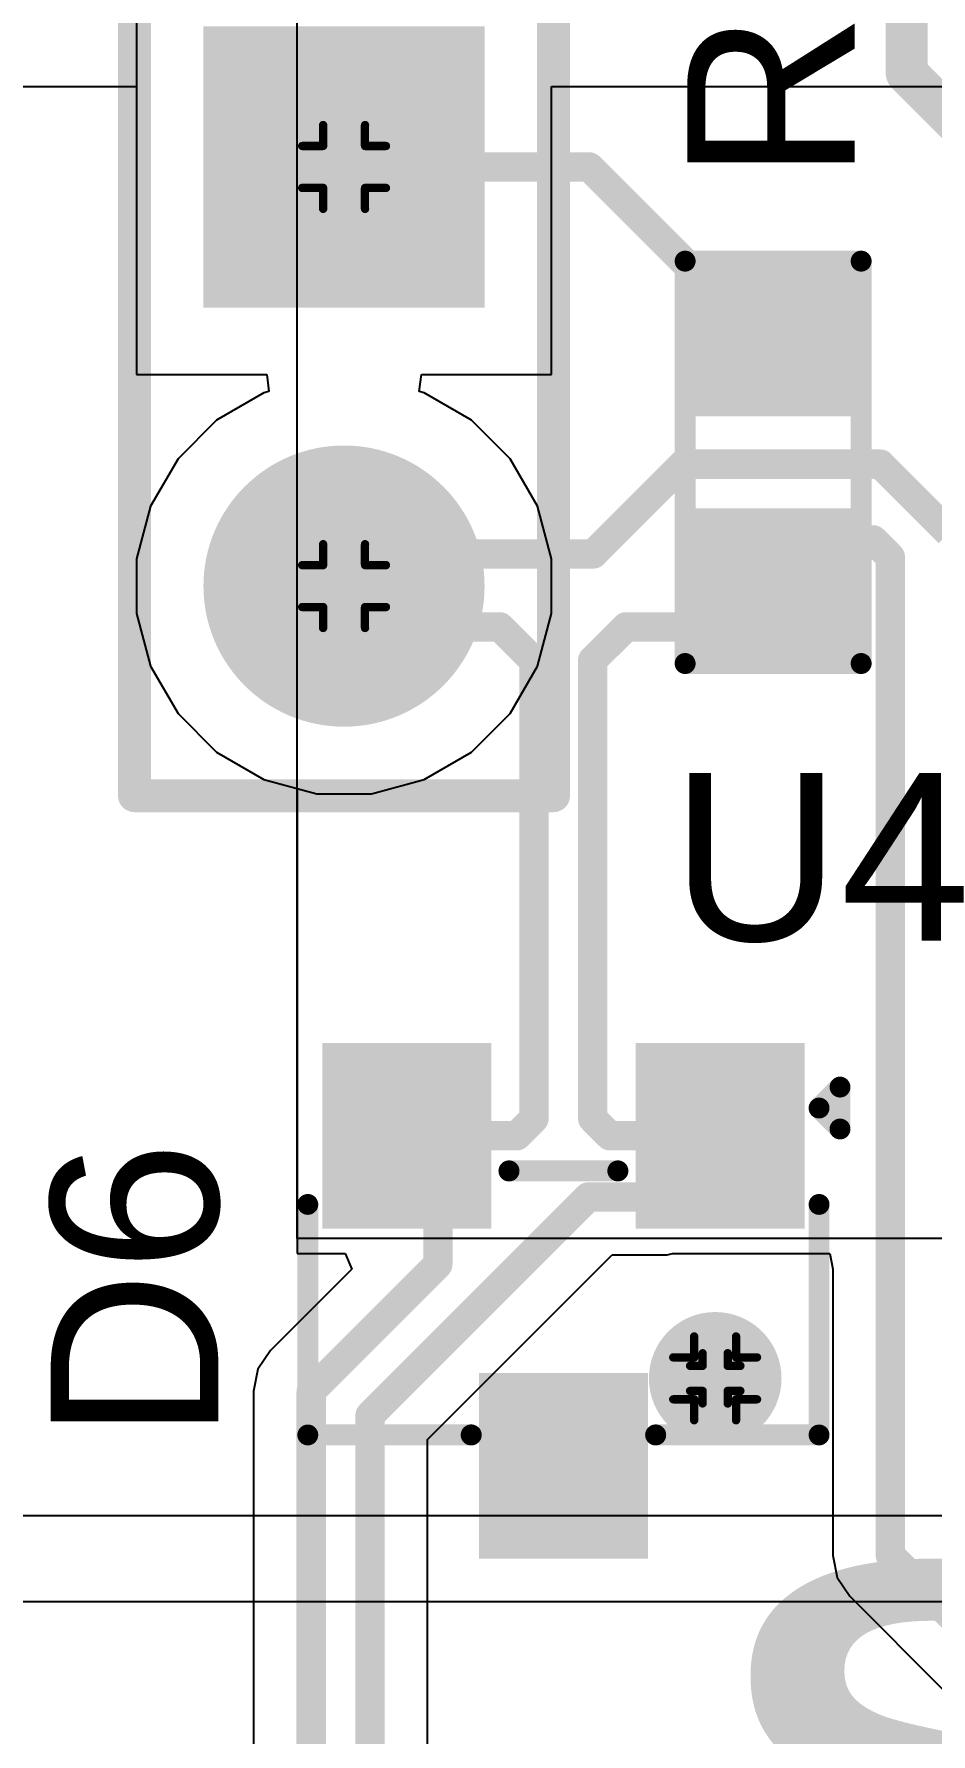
# Model space of a CAD drawing. Header units: inches. Extents: x -5 to 5258, y -4 to 5281.
# Drawn here: x 43.05 to 48.49, y 15.96 to 26.26 of the extents above; entities that cross this region are included whole.
import ezdxf

# ---------------------------------------------------------------- set-up
doc = ezdxf.new("R2010")
doc.units = ezdxf.units.IN
for name, color, linetype in [('Bottom Layer', 5, 'Continuous'), ('Bottom Solder', 6, 'Continuous'), ('Drill Drawing', 1, 'Continuous'), ('Multi-Layer', 9, 'Continuous'), ('Pad Holes', 156, 'Continuous'), ('Top Layer', 1, 'Continuous'), ('Top Overlay', 2, 'Continuous'), ('Top Paste', 8, 'Continuous'), ('Top Solder', 216, 'Continuous'), ('Via Holes', 16, 'Continuous')]:
    doc.layers.add(name, color=color, linetype=linetype)
doc.styles.add('Arial', font='', dxfattribs={"height": 0.2})
doc.styles.add('Arial Black_Bold', font='', dxfattribs={"height": 0.2})
doc.styles.get('Arial').set_extended_font_data('Arial')
doc.styles.get('Arial Black_Bold').set_extended_font_data('Arial Black', bold=True)

# ---------------------------------------------------------------- blocks, each defined once
blk = doc.blocks.new('R___0603_74')
at = {"layer": 'Top Layer'}
for points in [[(-0.381, 0.4445), (-0.381, -0.4445), (-1.143, -0.4445), (-1.143, 0.4445)], [(1.143, 0.4445), (1.143, -0.4445), (0.381, -0.4445), (0.381, 0.4445)]]:
    blk.add_hatch(color=1, dxfattribs=at).paths.add_polyline_path(points)
at = {"layer": 'Top Paste'}
for points in [[(-0.381, 0.4445), (-0.381, -0.4445), (-1.143, -0.4445), (-1.143, 0.4445)], [(1.143, 0.4445), (1.143, -0.4445), (0.381, -0.4445), (0.381, 0.4445)]]:
    blk.add_hatch(color=8, dxfattribs=at).paths.add_polyline_path(points)
at = {"layer": 'Top Solder'}
for points in [[(-0.2794, 0.5461), (-0.2794, -0.5461), (-1.2446, -0.5461), (-1.2446, 0.5461)], [(1.2446, 0.5461), (1.2446, -0.5461), (0.2794, -0.5461), (0.2794, 0.5461)]]:
    blk.add_hatch(color=216, dxfattribs=at).paths.add_polyline_path(points)
at = {"layer": 'Top Overlay'}
for points in [[(-1.2192, -0.5334, 0.127, 0.127, 0), (-1.2192, 0.5334, 0.127, 0.127, 0)], [(1.2192, 0.5334, 0.127, 0.127, 0), (-1.2192, 0.5334, 0.127, 0.127, 0)], [(1.2192, -0.5334, 0.127, 0.127, 0), (1.2192, 0.5334, 0.127, 0.127, 0)], [(1.2192, -0.5334, 0.127, 0.127, 0), (-1.2192, -0.5334, 0.127, 0.127, 0)]]:
    blk.add_lwpolyline(points, format="xyseb", dxfattribs=at)
for points in [[(-1.25095, 0.5334, 0.0635, 0.0635, 1), (-1.18745, 0.5334, 0.0635, 0.0635, 1)], [(-1.25095, 0.5334, 0.0635, 0.0635, 1), (-1.18745, 0.5334, 0.0635, 0.0635, 1)], [(1.18745, 0.5334, 0.0635, 0.0635, 1), (1.25095, 0.5334, 0.0635, 0.0635, 1)], [(1.18745, 0.5334, 0.0635, 0.0635, 1), (1.25095, 0.5334, 0.0635, 0.0635, 1)], [(-1.25095, -0.5334, 0.0635, 0.0635, 1), (-1.18745, -0.5334, 0.0635, 0.0635, 1)], [(-1.25095, -0.5334, 0.0635, 0.0635, 1), (-1.18745, -0.5334, 0.0635, 0.0635, 1)], [(1.18745, -0.5334, 0.0635, 0.0635, 1), (1.25095, -0.5334, 0.0635, 0.0635, 1)], [(1.18745, -0.5334, 0.0635, 0.0635, 1), (1.25095, -0.5334, 0.0635, 0.0635, 1)]]:
    blk.add_lwpolyline(points, format="xyseb", close=True, dxfattribs=at)
blk = doc.blocks.new('HDR1X2__113')
at = {"layer": 'Bottom Layer'}
blk.add_hatch(color=5, dxfattribs=at).paths.add_polyline_path([(-0.75, 0.75), (0.75, 0.75), (0.75, -0.75), (-0.75, -0.75)])
h = blk.add_hatch(color=5, dxfattribs=at)
edge = h.paths.add_edge_path()
edge.add_arc((2.54, 0), 0.75, 0, 360)
at = {"layer": 'Bottom Solder'}
blk.add_hatch(color=6, dxfattribs=at).paths.add_polyline_path([(-0.852, 0.852), (0.852, 0.852), (0.852, -0.852), (-0.852, -0.852)])
h = blk.add_hatch(color=6, dxfattribs=at)
edge = h.paths.add_edge_path()
edge.add_arc((2.54, 0), 0.852, 0, 360)
at = {"layer": 'Multi-Layer'}
blk.add_hatch(color=9, dxfattribs=at).paths.add_polyline_path([(-0.75, 0.75), (0.75, 0.75), (0.75, -0.75), (-0.75, -0.75)])
h = blk.add_hatch(color=9, dxfattribs=at)
edge = h.paths.add_edge_path()
edge.add_arc((2.54, 0), 0.75, 0, 360)
at = {"layer": 'Pad Holes'}
h = blk.add_hatch(color=7, dxfattribs=at)
edge = h.paths.add_edge_path()
edge.add_arc((0, 0), 0.45, 0, 360)
h = blk.add_hatch(color=7, dxfattribs=at)
edge = h.paths.add_edge_path()
edge.add_arc((2.54, 0), 0.45, 0, 360)
at = {"layer": 'Top Layer'}
blk.add_hatch(color=1, dxfattribs=at).paths.add_polyline_path([(-0.75, 0.75), (0.75, 0.75), (0.75, -0.75), (-0.75, -0.75)])
h = blk.add_hatch(color=1, dxfattribs=at)
edge = h.paths.add_edge_path()
edge.add_arc((2.54, 0), 0.75, 0, 360)
at = {"layer": 'Top Solder'}
blk.add_hatch(color=216, dxfattribs=at).paths.add_polyline_path([(-0.852, 0.852), (0.852, 0.852), (0.852, -0.852), (-0.852, -0.852)])
h = blk.add_hatch(color=216, dxfattribs=at)
edge = h.paths.add_edge_path()
edge.add_arc((2.54, 0), 0.852, 0, 360)
at = {"layer": 'Top Overlay'}
for points in [[(3.81, 1.27, 0.2, 0.2, 0), (-1.27, 1.27, 0.2, 0.2, 0)], [(-1.27, -1.27, 0.2, 0.2, 0), (-1.27, 1.27, 0.2, 0.2, 0)], [(3.81, -1.27, 0.2, 0.2, 0), (3.81, 1.27, 0.2, 0.2, 0)], [(3.81, -1.27, 0.2, 0.2, 0), (-1.27, -1.27, 0.2, 0.2, 0)]]:
    blk.add_lwpolyline(points, format="xyseb", dxfattribs=at)
for points in [[(-1.32, 1.27, 0.1, 0.1, 1), (-1.22, 1.27, 0.1, 0.1, 1)], [(-1.32, 1.27, 0.1, 0.1, 1), (-1.22, 1.27, 0.1, 0.1, 1)], [(3.76, 1.27, 0.1, 0.1, 1), (3.86, 1.27, 0.1, 0.1, 1)], [(3.76, 1.27, 0.1, 0.1, 1), (3.86, 1.27, 0.1, 0.1, 1)], [(-1.32, -1.27, 0.1, 0.1, 1), (-1.22, -1.27, 0.1, 0.1, 1)], [(-1.32, -1.27, 0.1, 0.1, 1), (-1.22, -1.27, 0.1, 0.1, 1)], [(3.76, -1.27, 0.1, 0.1, 1), (3.86, -1.27, 0.1, 0.1, 1)], [(3.76, -1.27, 0.1, 0.1, 1), (3.86, -1.27, 0.1, 0.1, 1)]]:
    blk.add_lwpolyline(points, format="xyseb", close=True, dxfattribs=at)
blk = doc.blocks.new('SOT_23_125')
at = {"layer": 'Top Layer'}
for points in [[(-0.41, 1.46), (0.41, 1.46), (0.41, 0.54), (-0.41, 0.54)], [(-1.36, -0.54), (-0.54, -0.54), (-0.54, -1.46), (-1.36, -1.46)], [(0.54, -0.54), (1.36, -0.54), (1.36, -1.46), (0.54, -1.46)]]:
    blk.add_hatch(color=1, dxfattribs=at).paths.add_polyline_path(points)
at = {"layer": 'Top Paste'}
for points in [[(-0.41, 1.46), (0.41, 1.46), (0.41, 0.54), (-0.41, 0.54)], [(-1.36, -0.54), (-0.54, -0.54), (-0.54, -1.46), (-1.36, -1.46)], [(0.54, -0.54), (1.36, -0.54), (1.36, -1.46), (0.54, -1.46)]]:
    blk.add_hatch(color=8, dxfattribs=at).paths.add_polyline_path(points)
at = {"layer": 'Top Solder'}
for points in [[(-0.512, 1.562), (0.512, 1.562), (0.512, 0.438), (-0.512, 0.438)], [(-1.462, -0.438), (-0.438, -0.438), (-0.438, -1.562), (-1.462, -1.562)], [(0.438, -0.438), (1.462, -0.438), (1.462, -1.562), (0.438, -1.562)]]:
    blk.add_hatch(color=216, dxfattribs=at).paths.add_polyline_path(points)
at = {"layer": 'Top Overlay'}
for points in [[(-1.549, 0.813, 0.127, 0.127, 0), (-1.549, -0.584, 0.127, 0.127, 0)], [(-0.559, 0.813, 0.127, 0.127, 0), (-1.549, 0.813, 0.127, 0.127, 0)], [(1.549, 0.813, 0.127, 0.127, 0), (0.559, 0.813, 0.127, 0.127, 0)], [(1.549, -0.584, 0.127, 0.127, 0), (1.549, 0.813, 0.127, 0.127, 0)], [(0.33, -0.787, 0.127, 0.127, 0), (-0.33, -0.787, 0.127, 0.127, 0)], [(-1.549, -1.168, 0.127, 0.127, 0), (-1.676, -1.041, 0.127, 0.127, 0)], [(-1.676, -1.041, 0.127, 0.127, 0), (-1.676, -1.295, 0.127, 0.127, 0)], [(-1.549, -1.168, 0.127, 0.127, 0), (-1.676, -1.295, 0.127, 0.127, 0)]]:
    blk.add_lwpolyline(points, format="xyseb", dxfattribs=at)
for points in [[(-1.581, 0.813, 0.0635, 0.0635, 1), (-1.518, 0.813, 0.0635, 0.0635, 1)], [(-1.581, 0.813, 0.0635, 0.0635, 1), (-1.518, 0.813, 0.0635, 0.0635, 1)], [(-0.591, 0.813, 0.0635, 0.0635, 1), (-0.527, 0.813, 0.0635, 0.0635, 1)], [(0.527, 0.813, 0.0635, 0.0635, 1), (0.591, 0.813, 0.0635, 0.0635, 1)], [(1.518, 0.813, 0.0635, 0.0635, 1), (1.581, 0.813, 0.0635, 0.0635, 1)], [(1.518, 0.813, 0.0635, 0.0635, 1), (1.581, 0.813, 0.0635, 0.0635, 1)], [(-1.581, -0.584, 0.0635, 0.0635, 1), (-1.518, -0.584, 0.0635, 0.0635, 1)], [(1.518, -0.584, 0.0635, 0.0635, 1), (1.581, -0.584, 0.0635, 0.0635, 1)], [(-0.362, -0.787, 0.0635, 0.0635, 1), (-0.298, -0.787, 0.0635, 0.0635, 1)], [(0.298, -0.787, 0.0635, 0.0635, 1), (0.362, -0.787, 0.0635, 0.0635, 1)], [(-1.708, -1.041, 0.0635, 0.0635, 1), (-1.645, -1.041, 0.0635, 0.0635, 1)], [(-1.708, -1.041, 0.0635, 0.0635, 1), (-1.645, -1.041, 0.0635, 0.0635, 1)], [(-1.581, -1.168, 0.0635, 0.0635, 1), (-1.518, -1.168, 0.0635, 0.0635, 1)], [(-1.581, -1.168, 0.0635, 0.0635, 1), (-1.518, -1.168, 0.0635, 0.0635, 1)], [(-1.708, -1.295, 0.0635, 0.0635, 1), (-1.645, -1.295, 0.0635, 0.0635, 1)], [(-1.708, -1.295, 0.0635, 0.0635, 1), (-1.645, -1.295, 0.0635, 0.0635, 1)]]:
    blk.add_lwpolyline(points, format="xyseb", close=True, dxfattribs=at)

msp = doc.modelspace()

# ---------------------------------------------------------------- hatches: boundary and pattern name
at = {"layer": 'Bottom Layer'}
h = msp.add_hatch(color=5, dxfattribs=at)
edge = h.paths.add_edge_path()
edge.add_arc((47.178, 18.116), 0.3, 0, 360)
at = {"layer": 'Bottom Solder'}
h = msp.add_hatch(color=6, dxfattribs=at)
edge = h.paths.add_edge_path()
edge.add_arc((47.178, 18.116), 0.402, 0, 360)
at = {"layer": 'Top Layer'}
h = msp.add_hatch(color=1, dxfattribs=at)
edge = h.paths.add_edge_path()
edge.add_arc((47.178, 18.116), 0.3, 0, 360)
at = {"layer": 'Top Solder'}
h = msp.add_hatch(color=216, dxfattribs=at)
edge = h.paths.add_edge_path()
edge.add_arc((47.178, 18.116), 0.402, 0, 360)
at = {"layer": 'Via Holes'}
h = msp.add_hatch(color=7, dxfattribs=at)
edge = h.paths.add_edge_path()
edge.add_arc((47.178, 18.116), 0.15, 0, 360)

# ---------------------------------------------------------------- linework, layer by layer
at = {"layer": 'Bottom Layer'}
for p, q in [((9.703, 25.945), (43.67, 25.945)), ((43.67, 25.945), (43.67, 24.199)), ((46.186, 24.199), (46.186, 25.945)), ((46.186, 25.945), (51.503, 25.945)), ((43.67, 24.199), (44.46, 24.199)), ((44.46, 24.199), (44.473, 24.097)), ((45.383, 24.097), (45.397, 24.199)), ((45.397, 24.199), (46.186, 24.199)), ((44.443, 24.089), (44.156, 23.923)), ((44.473, 24.097), (44.443, 24.089)), ((45.414, 24.089), (45.383, 24.097)), ((45.701, 23.923), (45.414, 24.089)), ((44.156, 23.923), (43.922, 23.689)), ((45.935, 23.689), (45.701, 23.923)), ((43.922, 23.689), (43.756, 23.402)), ((46.101, 23.402), (45.935, 23.689)), ((43.756, 23.402), (43.67, 23.082)), ((46.186, 23.082), (46.101, 23.402)), ((43.67, 23.082), (43.67, 22.751)), ((46.186, 22.751), (46.186, 23.082)), ((43.67, 22.751), (43.756, 22.431)), ((46.101, 22.431), (46.186, 22.751)), ((43.756, 22.431), (43.922, 22.144)), ((45.935, 22.144), (46.101, 22.431)), ((43.922, 22.144), (44.156, 21.91)), ((45.701, 21.91), (45.935, 22.144)), ((44.156, 21.91), (44.443, 21.745)), ((45.414, 21.745), (45.701, 21.91)), ((44.443, 21.745), (44.763, 21.659)), ((45.094, 21.659), (45.414, 21.745)), ((44.763, 21.659), (45.094, 21.659)), ((51.47, 17.282), (12.167, 17.282)), ((12.167, 16.764), (63.373, 16.764))]:
    msp.add_line(p, q, dxfattribs=at)
at = {"layer": 'Drill Drawing'}
for points in [[(44.801, 25.584, 0.0508, 0.0508, 0), (44.801, 25.711, 0.0508, 0.0508, 0)], [(44.801, 25.711, 0.0508, 0.0508, 0), (45.055, 25.711, 0.0508, 0.0508, 0)], [(45.055, 25.584, 0.0508, 0.0508, 0), (45.055, 25.711, 0.0508, 0.0508, 0)], [(44.674, 25.33, 0.0508, 0.0508, 0), (44.674, 25.584, 0.0508, 0.0508, 0)], [(44.674, 25.584, 0.0508, 0.0508, 0), (44.801, 25.584, 0.0508, 0.0508, 0)], [(45.055, 25.584, 0.0508, 0.0508, 0), (45.182, 25.584, 0.0508, 0.0508, 0)], [(45.182, 25.33, 0.0508, 0.0508, 0), (45.182, 25.584, 0.0508, 0.0508, 0)], [(44.674, 25.33, 0.0508, 0.0508, 0), (44.801, 25.33, 0.0508, 0.0508, 0)], [(44.801, 25.203, 0.0508, 0.0508, 0), (44.801, 25.33, 0.0508, 0.0508, 0)], [(45.055, 25.33, 0.0508, 0.0508, 0), (45.182, 25.33, 0.0508, 0.0508, 0)], [(45.055, 25.203, 0.0508, 0.0508, 0), (45.055, 25.33, 0.0508, 0.0508, 0)], [(44.801, 25.203, 0.0508, 0.0508, 0), (45.055, 25.203, 0.0508, 0.0508, 0)], [(44.801, 23.044, 0.0508, 0.0508, 0), (44.801, 23.171, 0.0508, 0.0508, 0)], [(44.801, 23.171, 0.0508, 0.0508, 0), (45.055, 23.171, 0.0508, 0.0508, 0)], [(45.055, 23.044, 0.0508, 0.0508, 0), (45.055, 23.171, 0.0508, 0.0508, 0)], [(44.674, 22.79, 0.0508, 0.0508, 0), (44.674, 23.044, 0.0508, 0.0508, 0)], [(44.674, 23.044, 0.0508, 0.0508, 0), (44.801, 23.044, 0.0508, 0.0508, 0)], [(45.055, 23.044, 0.0508, 0.0508, 0), (45.182, 23.044, 0.0508, 0.0508, 0)], [(45.182, 22.79, 0.0508, 0.0508, 0), (45.182, 23.044, 0.0508, 0.0508, 0)], [(44.674, 22.79, 0.0508, 0.0508, 0), (44.801, 22.79, 0.0508, 0.0508, 0)], [(44.801, 22.663, 0.0508, 0.0508, 0), (44.801, 22.79, 0.0508, 0.0508, 0)], [(45.055, 22.79, 0.0508, 0.0508, 0), (45.182, 22.79, 0.0508, 0.0508, 0)], [(45.055, 22.663, 0.0508, 0.0508, 0), (45.055, 22.79, 0.0508, 0.0508, 0)], [(44.801, 22.663, 0.0508, 0.0508, 0), (45.055, 22.663, 0.0508, 0.0508, 0)], [(47.051, 18.243, 0.0508, 0.0508, 0), (47.051, 18.37, 0.0508, 0.0508, 0)], [(47.051, 18.37, 0.0508, 0.0508, 0), (47.305, 18.37, 0.0508, 0.0508, 0)], [(47.305, 18.243, 0.0508, 0.0508, 0), (47.305, 18.37, 0.0508, 0.0508, 0)], [(46.924, 17.989, 0.0508, 0.0508, 0), (46.924, 18.243, 0.0508, 0.0508, 0)], [(46.924, 18.243, 0.0508, 0.0508, 0), (47.051, 18.243, 0.0508, 0.0508, 0)], [(47.101, 18.192, 0.0508, 0.0508, 0), (47.101, 18.268, 0.0508, 0.0508, 0)], [(47.101, 18.268, 0.0508, 0.0508, 0), (47.254, 18.268, 0.0508, 0.0508, 0)], [(47.254, 18.192, 0.0508, 0.0508, 0), (47.254, 18.268, 0.0508, 0.0508, 0)], [(47.305, 18.243, 0.0508, 0.0508, 0), (47.432, 18.243, 0.0508, 0.0508, 0)], [(47.432, 17.989, 0.0508, 0.0508, 0), (47.432, 18.243, 0.0508, 0.0508, 0)], [(47.025, 18.04, 0.0508, 0.0508, 0), (47.025, 18.192, 0.0508, 0.0508, 0)], [(47.025, 18.192, 0.0508, 0.0508, 0), (47.101, 18.192, 0.0508, 0.0508, 0)], [(47.254, 18.192, 0.0508, 0.0508, 0), (47.33, 18.192, 0.0508, 0.0508, 0)], [(47.33, 18.04, 0.0508, 0.0508, 0), (47.33, 18.192, 0.0508, 0.0508, 0)], [(47.025, 18.04, 0.0508, 0.0508, 0), (47.101, 18.04, 0.0508, 0.0508, 0)], [(47.101, 17.964, 0.0508, 0.0508, 0), (47.101, 18.04, 0.0508, 0.0508, 0)], [(47.254, 18.04, 0.0508, 0.0508, 0), (47.33, 18.04, 0.0508, 0.0508, 0)], [(47.254, 17.964, 0.0508, 0.0508, 0), (47.254, 18.04, 0.0508, 0.0508, 0)], [(46.924, 17.989, 0.0508, 0.0508, 0), (47.051, 17.989, 0.0508, 0.0508, 0)], [(47.051, 17.862, 0.0508, 0.0508, 0), (47.051, 17.989, 0.0508, 0.0508, 0)], [(47.101, 17.964, 0.0508, 0.0508, 0), (47.254, 17.964, 0.0508, 0.0508, 0)], [(47.305, 17.989, 0.0508, 0.0508, 0), (47.432, 17.989, 0.0508, 0.0508, 0)], [(47.305, 17.862, 0.0508, 0.0508, 0), (47.305, 17.989, 0.0508, 0.0508, 0)], [(47.051, 17.862, 0.0508, 0.0508, 0), (47.305, 17.862, 0.0508, 0.0508, 0)]]:
    msp.add_lwpolyline(points, format="xyseb", dxfattribs=at)
for points in [[(44.789, 25.711, 0.0254, 0.0254, 1), (44.814, 25.711, 0.0254, 0.0254, 1)], [(44.789, 25.711, 0.0254, 0.0254, 1), (44.814, 25.711, 0.0254, 0.0254, 1)], [(45.043, 25.711, 0.0254, 0.0254, 1), (45.068, 25.711, 0.0254, 0.0254, 1)], [(45.043, 25.711, 0.0254, 0.0254, 1), (45.068, 25.711, 0.0254, 0.0254, 1)], [(44.662, 25.584, 0.0254, 0.0254, 1), (44.687, 25.584, 0.0254, 0.0254, 1)], [(44.662, 25.584, 0.0254, 0.0254, 1), (44.687, 25.584, 0.0254, 0.0254, 1)], [(44.789, 25.584, 0.0254, 0.0254, 1), (44.814, 25.584, 0.0254, 0.0254, 1)], [(44.789, 25.584, 0.0254, 0.0254, 1), (44.814, 25.584, 0.0254, 0.0254, 1)], [(45.043, 25.584, 0.0254, 0.0254, 1), (45.068, 25.584, 0.0254, 0.0254, 1)], [(45.043, 25.584, 0.0254, 0.0254, 1), (45.068, 25.584, 0.0254, 0.0254, 1)], [(45.17, 25.584, 0.0254, 0.0254, 1), (45.195, 25.584, 0.0254, 0.0254, 1)], [(45.17, 25.584, 0.0254, 0.0254, 1), (45.195, 25.584, 0.0254, 0.0254, 1)], [(44.662, 25.33, 0.0254, 0.0254, 1), (44.687, 25.33, 0.0254, 0.0254, 1)], [(44.662, 25.33, 0.0254, 0.0254, 1), (44.687, 25.33, 0.0254, 0.0254, 1)], [(44.789, 25.33, 0.0254, 0.0254, 1), (44.814, 25.33, 0.0254, 0.0254, 1)], [(44.789, 25.33, 0.0254, 0.0254, 1), (44.814, 25.33, 0.0254, 0.0254, 1)], [(45.043, 25.33, 0.0254, 0.0254, 1), (45.068, 25.33, 0.0254, 0.0254, 1)], [(45.043, 25.33, 0.0254, 0.0254, 1), (45.068, 25.33, 0.0254, 0.0254, 1)], [(45.17, 25.33, 0.0254, 0.0254, 1), (45.195, 25.33, 0.0254, 0.0254, 1)], [(45.17, 25.33, 0.0254, 0.0254, 1), (45.195, 25.33, 0.0254, 0.0254, 1)], [(44.789, 25.203, 0.0254, 0.0254, 1), (44.814, 25.203, 0.0254, 0.0254, 1)], [(44.789, 25.203, 0.0254, 0.0254, 1), (44.814, 25.203, 0.0254, 0.0254, 1)], [(45.043, 25.203, 0.0254, 0.0254, 1), (45.068, 25.203, 0.0254, 0.0254, 1)], [(45.043, 25.203, 0.0254, 0.0254, 1), (45.068, 25.203, 0.0254, 0.0254, 1)], [(44.789, 23.171, 0.0254, 0.0254, 1), (44.814, 23.171, 0.0254, 0.0254, 1)], [(44.789, 23.171, 0.0254, 0.0254, 1), (44.814, 23.171, 0.0254, 0.0254, 1)], [(45.043, 23.171, 0.0254, 0.0254, 1), (45.068, 23.171, 0.0254, 0.0254, 1)], [(45.043, 23.171, 0.0254, 0.0254, 1), (45.068, 23.171, 0.0254, 0.0254, 1)], [(44.662, 23.044, 0.0254, 0.0254, 1), (44.687, 23.044, 0.0254, 0.0254, 1)], [(44.662, 23.044, 0.0254, 0.0254, 1), (44.687, 23.044, 0.0254, 0.0254, 1)], [(44.789, 23.044, 0.0254, 0.0254, 1), (44.814, 23.044, 0.0254, 0.0254, 1)], [(44.789, 23.044, 0.0254, 0.0254, 1), (44.814, 23.044, 0.0254, 0.0254, 1)], [(45.043, 23.044, 0.0254, 0.0254, 1), (45.068, 23.044, 0.0254, 0.0254, 1)], [(45.043, 23.044, 0.0254, 0.0254, 1), (45.068, 23.044, 0.0254, 0.0254, 1)], [(45.17, 23.044, 0.0254, 0.0254, 1), (45.195, 23.044, 0.0254, 0.0254, 1)], [(45.17, 23.044, 0.0254, 0.0254, 1), (45.195, 23.044, 0.0254, 0.0254, 1)], [(44.662, 22.79, 0.0254, 0.0254, 1), (44.687, 22.79, 0.0254, 0.0254, 1)], [(44.662, 22.79, 0.0254, 0.0254, 1), (44.687, 22.79, 0.0254, 0.0254, 1)], [(44.789, 22.79, 0.0254, 0.0254, 1), (44.814, 22.79, 0.0254, 0.0254, 1)], [(44.789, 22.79, 0.0254, 0.0254, 1), (44.814, 22.79, 0.0254, 0.0254, 1)], [(45.043, 22.79, 0.0254, 0.0254, 1), (45.068, 22.79, 0.0254, 0.0254, 1)], [(45.043, 22.79, 0.0254, 0.0254, 1), (45.068, 22.79, 0.0254, 0.0254, 1)], [(45.17, 22.79, 0.0254, 0.0254, 1), (45.195, 22.79, 0.0254, 0.0254, 1)], [(45.17, 22.79, 0.0254, 0.0254, 1), (45.195, 22.79, 0.0254, 0.0254, 1)], [(44.789, 22.663, 0.0254, 0.0254, 1), (44.814, 22.663, 0.0254, 0.0254, 1)], [(44.789, 22.663, 0.0254, 0.0254, 1), (44.814, 22.663, 0.0254, 0.0254, 1)], [(45.043, 22.663, 0.0254, 0.0254, 1), (45.068, 22.663, 0.0254, 0.0254, 1)], [(45.043, 22.663, 0.0254, 0.0254, 1), (45.068, 22.663, 0.0254, 0.0254, 1)], [(47.038, 18.37, 0.0254, 0.0254, 1), (47.063, 18.37, 0.0254, 0.0254, 1)], [(47.038, 18.37, 0.0254, 0.0254, 1), (47.063, 18.37, 0.0254, 0.0254, 1)], [(47.292, 18.37, 0.0254, 0.0254, 1), (47.317, 18.37, 0.0254, 0.0254, 1)], [(47.292, 18.37, 0.0254, 0.0254, 1), (47.317, 18.37, 0.0254, 0.0254, 1)], [(46.911, 18.243, 0.0254, 0.0254, 1), (46.936, 18.243, 0.0254, 0.0254, 1)], [(46.911, 18.243, 0.0254, 0.0254, 1), (46.936, 18.243, 0.0254, 0.0254, 1)], [(47.038, 18.243, 0.0254, 0.0254, 1), (47.063, 18.243, 0.0254, 0.0254, 1)], [(47.038, 18.243, 0.0254, 0.0254, 1), (47.063, 18.243, 0.0254, 0.0254, 1)], [(47.089, 18.268, 0.0254, 0.0254, 1), (47.114, 18.268, 0.0254, 0.0254, 1)], [(47.089, 18.268, 0.0254, 0.0254, 1), (47.114, 18.268, 0.0254, 0.0254, 1)], [(47.241, 18.268, 0.0254, 0.0254, 1), (47.267, 18.268, 0.0254, 0.0254, 1)], [(47.241, 18.268, 0.0254, 0.0254, 1), (47.267, 18.268, 0.0254, 0.0254, 1)], [(47.292, 18.243, 0.0254, 0.0254, 1), (47.317, 18.243, 0.0254, 0.0254, 1)], [(47.292, 18.243, 0.0254, 0.0254, 1), (47.317, 18.243, 0.0254, 0.0254, 1)], [(47.419, 18.243, 0.0254, 0.0254, 1), (47.444, 18.243, 0.0254, 0.0254, 1)], [(47.419, 18.243, 0.0254, 0.0254, 1), (47.444, 18.243, 0.0254, 0.0254, 1)], [(47.013, 18.192, 0.0254, 0.0254, 1), (47.038, 18.192, 0.0254, 0.0254, 1)], [(47.013, 18.192, 0.0254, 0.0254, 1), (47.038, 18.192, 0.0254, 0.0254, 1)], [(47.089, 18.192, 0.0254, 0.0254, 1), (47.114, 18.192, 0.0254, 0.0254, 1)], [(47.089, 18.192, 0.0254, 0.0254, 1), (47.114, 18.192, 0.0254, 0.0254, 1)], [(47.241, 18.192, 0.0254, 0.0254, 1), (47.267, 18.192, 0.0254, 0.0254, 1)], [(47.241, 18.192, 0.0254, 0.0254, 1), (47.267, 18.192, 0.0254, 0.0254, 1)], [(47.317, 18.192, 0.0254, 0.0254, 1), (47.343, 18.192, 0.0254, 0.0254, 1)], [(47.317, 18.192, 0.0254, 0.0254, 1), (47.343, 18.192, 0.0254, 0.0254, 1)], [(47.013, 18.04, 0.0254, 0.0254, 1), (47.038, 18.04, 0.0254, 0.0254, 1)], [(47.013, 18.04, 0.0254, 0.0254, 1), (47.038, 18.04, 0.0254, 0.0254, 1)], [(47.089, 18.04, 0.0254, 0.0254, 1), (47.114, 18.04, 0.0254, 0.0254, 1)], [(47.089, 18.04, 0.0254, 0.0254, 1), (47.114, 18.04, 0.0254, 0.0254, 1)], [(47.241, 18.04, 0.0254, 0.0254, 1), (47.267, 18.04, 0.0254, 0.0254, 1)], [(47.241, 18.04, 0.0254, 0.0254, 1), (47.267, 18.04, 0.0254, 0.0254, 1)], [(47.317, 18.04, 0.0254, 0.0254, 1), (47.343, 18.04, 0.0254, 0.0254, 1)], [(47.317, 18.04, 0.0254, 0.0254, 1), (47.343, 18.04, 0.0254, 0.0254, 1)], [(46.911, 17.989, 0.0254, 0.0254, 1), (46.936, 17.989, 0.0254, 0.0254, 1)], [(46.911, 17.989, 0.0254, 0.0254, 1), (46.936, 17.989, 0.0254, 0.0254, 1)], [(47.038, 17.989, 0.0254, 0.0254, 1), (47.063, 17.989, 0.0254, 0.0254, 1)], [(47.038, 17.989, 0.0254, 0.0254, 1), (47.063, 17.989, 0.0254, 0.0254, 1)], [(47.089, 17.964, 0.0254, 0.0254, 1), (47.114, 17.964, 0.0254, 0.0254, 1)], [(47.089, 17.964, 0.0254, 0.0254, 1), (47.114, 17.964, 0.0254, 0.0254, 1)], [(47.241, 17.964, 0.0254, 0.0254, 1), (47.267, 17.964, 0.0254, 0.0254, 1)], [(47.241, 17.964, 0.0254, 0.0254, 1), (47.267, 17.964, 0.0254, 0.0254, 1)], [(47.292, 17.989, 0.0254, 0.0254, 1), (47.317, 17.989, 0.0254, 0.0254, 1)], [(47.292, 17.989, 0.0254, 0.0254, 1), (47.317, 17.989, 0.0254, 0.0254, 1)], [(47.419, 17.989, 0.0254, 0.0254, 1), (47.444, 17.989, 0.0254, 0.0254, 1)], [(47.419, 17.989, 0.0254, 0.0254, 1), (47.444, 17.989, 0.0254, 0.0254, 1)], [(47.038, 17.862, 0.0254, 0.0254, 1), (47.063, 17.862, 0.0254, 0.0254, 1)], [(47.038, 17.862, 0.0254, 0.0254, 1), (47.063, 17.862, 0.0254, 0.0254, 1)], [(47.292, 17.862, 0.0254, 0.0254, 1), (47.317, 17.862, 0.0254, 0.0254, 1)], [(47.292, 17.862, 0.0254, 0.0254, 1), (47.317, 17.862, 0.0254, 0.0254, 1)]]:
    msp.add_lwpolyline(points, format="xyseb", close=True, dxfattribs=at)
at = {"layer": 'Top Layer'}
for p, q in [((44.644, 18.964), (44.644, 26.798)), ((43.67, 26.715), (43.67, 24.199)), ((43.67, 24.199), (44.46, 24.199)), ((44.46, 24.199), (44.473, 24.097)), ((44.443, 24.089), (44.156, 23.923)), ((44.473, 24.097), (44.443, 24.089)), ((44.156, 23.923), (43.922, 23.689)), ((43.922, 23.689), (43.756, 23.402)), ((43.756, 23.402), (43.67, 23.082)), ((43.67, 23.082), (43.67, 22.751)), ((43.67, 22.751), (43.756, 22.431)), ((43.756, 22.431), (43.922, 22.144)), ((43.922, 22.144), (44.156, 21.91)), ((44.156, 21.91), (44.443, 21.745)), ((44.443, 21.745), (44.644, 21.691)), ((44.644, 21.691), (44.644, 18.872)), ((54.104, 18.964), (44.644, 18.964)), ((44.644, 18.872), (44.936, 18.872)), ((44.936, 18.872), (44.975, 18.778)), ((45.435, 17.746), (46.554, 18.865)), ((46.554, 18.865), (46.886, 18.865)), ((46.886, 18.865), (46.92, 18.872)), ((46.92, 18.872), (47.872, 18.872)), ((47.872, 18.872), (47.89, 18.778)), ((44.975, 18.778), (44.482, 18.285)), ((47.89, 18.778), (47.89, 17.043)), ((44.482, 18.285), (44.406, 18.172)), ((44.406, 18.172), (44.38, 18.038)), ((44.38, 18.038), (44.38, 15.069)), ((45.435, 15.361), (45.435, 17.746)), ((47.89, 17.043), (47.917, 16.91)), ((47.917, 16.91), (47.993, 16.796)), ((47.993, 16.796), (48.562, 16.227))]:
    msp.add_line(p, q, dxfattribs=at)
for points in [[(48.338, 26.026, 0.254, 0.254, 0), (48.338, 28.647, 0.254, 0.254, 0)], [(48.338, 26.026, 0.254, 0.254, 0), (49.481, 24.883, 0.254, 0.254, 0)], [(44.928, 25.457, 0.178, 0.178, 0), (46.415, 25.457, 0.178, 0.178, 0)], [(46.415, 25.457, 0.178, 0.178, 0), (47.451, 24.421, 0.178, 0.178, 0)], [(46.439, 23.112, 0.178, 0.178, 0), (46.983, 23.656, 0.178, 0.178, 0)], [(46.983, 23.656, 0.178, 0.178, 0), (48.179, 23.656, 0.178, 0.178, 0)], [(48.179, 23.656, 0.178, 0.178, 0), (48.595, 23.24, 0.178, 0.178, 0)], [(47.294, 22.67, 0.178, 0.178, 0), (47.821, 23.197, 0.178, 0.178, 0)], [(47.821, 23.197, 0.178, 0.178, 0), (48.136, 23.197, 0.178, 0.178, 0)], [(48.136, 23.197, 0.178, 0.178, 0), (48.24, 23.093, 0.178, 0.178, 0)], [(44.928, 22.917, 0.178, 0.178, 0), (45.124, 23.112, 0.178, 0.178, 0)], [(45.124, 23.112, 0.178, 0.178, 0), (46.439, 23.112, 0.178, 0.178, 0)], [(48.24, 17.043, 0.178, 0.178, 0), (48.24, 23.093, 0.178, 0.178, 0)], [(44.928, 22.917, 0.178, 0.178, 0), (45.175, 22.67, 0.178, 0.178, 0)], [(45.175, 22.67, 0.178, 0.178, 0), (45.872, 22.67, 0.178, 0.178, 0)], [(45.872, 22.67, 0.178, 0.178, 0), (46.08, 22.463, 0.178, 0.178, 0)], [(46.435, 22.468, 0.178, 0.178, 0), (46.638, 22.67, 0.178, 0.178, 0)], [(46.638, 22.67, 0.178, 0.178, 0), (47.294, 22.67, 0.178, 0.178, 0)], [(46.08, 19.69, 0.178, 0.178, 0), (46.08, 22.463, 0.178, 0.178, 0)], [(46.435, 19.69, 0.178, 0.178, 0), (46.435, 22.468, 0.178, 0.178, 0)], [(45.976, 19.586, 0.178, 0.178, 0), (46.08, 19.69, 0.178, 0.178, 0)], [(46.435, 19.69, 0.178, 0.178, 0), (46.539, 19.586, 0.178, 0.178, 0)], [(45.308, 19.586, 0.178, 0.178, 0), (45.976, 19.586, 0.178, 0.178, 0)], [(45.308, 19.586, 0.178, 0.178, 0), (45.497, 19.396, 0.178, 0.178, 0)], [(46.539, 19.586, 0.178, 0.178, 0), (47.208, 19.586, 0.178, 0.178, 0)], [(46.886, 19.215, 0.178, 0.178, 0), (47.208, 19.536, 0.178, 0.178, 0)], [(47.208, 19.536, 0.178, 0.178, 0), (47.208, 19.586, 0.178, 0.178, 0)], [(45.497, 18.806, 0.178, 0.178, 0), (45.497, 19.396, 0.178, 0.178, 0)], [(45.085, 17.891, 0.178, 0.178, 0), (46.409, 19.215, 0.178, 0.178, 0)], [(46.409, 19.215, 0.178, 0.178, 0), (46.886, 19.215, 0.178, 0.178, 0)], [(44.729, 18.038, 0.178, 0.178, 0), (45.497, 18.806, 0.178, 0.178, 0)], [(44.729, 15.069, 0.178, 0.178, 0), (44.729, 18.038, 0.178, 0.178, 0)], [(45.085, 15.216, 0.178, 0.178, 0), (45.085, 17.891, 0.178, 0.178, 0)], [(46.257, 17.585, 0.381, 0.381, 0), (46.258, 17.586, 0.381, 0.381, 0)], [(48.24, 17.043, 0.178, 0.178, 0), (48.809, 16.474, 0.178, 0.178, 0)]]:
    msp.add_lwpolyline(points, format="xyseb", dxfattribs=at)
for points in [[(48.275, 26.026, 0.127, 0.127, 1), (48.402, 26.026, 0.127, 0.127, 1)], [(48.275, 26.026, 0.127, 0.127, 1), (48.402, 26.026, 0.127, 0.127, 1)], [(44.884, 25.457, 0.0889, 0.0889, 1), (44.973, 25.457, 0.0889, 0.0889, 1)], [(46.37, 25.457, 0.0889, 0.0889, 1), (46.459, 25.457, 0.0889, 0.0889, 1)], [(46.37, 25.457, 0.0889, 0.0889, 1), (46.459, 25.457, 0.0889, 0.0889, 1)], [(47.406, 24.421, 0.0889, 0.0889, 1), (47.495, 24.421, 0.0889, 0.0889, 1)], [(46.939, 23.656, 0.0889, 0.0889, 1), (47.028, 23.656, 0.0889, 0.0889, 1)], [(46.939, 23.656, 0.0889, 0.0889, 1), (47.028, 23.656, 0.0889, 0.0889, 1)], [(48.135, 23.656, 0.0889, 0.0889, 1), (48.224, 23.656, 0.0889, 0.0889, 1)], [(48.135, 23.656, 0.0889, 0.0889, 1), (48.224, 23.656, 0.0889, 0.0889, 1)], [(47.776, 23.197, 0.0889, 0.0889, 1), (47.865, 23.197, 0.0889, 0.0889, 1)], [(47.776, 23.197, 0.0889, 0.0889, 1), (47.865, 23.197, 0.0889, 0.0889, 1)], [(48.091, 23.197, 0.0889, 0.0889, 1), (48.18, 23.197, 0.0889, 0.0889, 1)], [(48.091, 23.197, 0.0889, 0.0889, 1), (48.18, 23.197, 0.0889, 0.0889, 1)], [(45.079, 23.112, 0.0889, 0.0889, 1), (45.168, 23.112, 0.0889, 0.0889, 1)], [(45.079, 23.112, 0.0889, 0.0889, 1), (45.168, 23.112, 0.0889, 0.0889, 1)], [(46.395, 23.112, 0.0889, 0.0889, 1), (46.484, 23.112, 0.0889, 0.0889, 1)], [(46.395, 23.112, 0.0889, 0.0889, 1), (46.484, 23.112, 0.0889, 0.0889, 1)], [(48.195, 23.093, 0.0889, 0.0889, 1), (48.284, 23.093, 0.0889, 0.0889, 1)], [(48.195, 23.093, 0.0889, 0.0889, 1), (48.284, 23.093, 0.0889, 0.0889, 1)], [(44.884, 22.917, 0.0889, 0.0889, 1), (44.973, 22.917, 0.0889, 0.0889, 1)], [(44.884, 22.917, 0.0889, 0.0889, 1), (44.973, 22.917, 0.0889, 0.0889, 1)], [(45.13, 22.67, 0.0889, 0.0889, 1), (45.219, 22.67, 0.0889, 0.0889, 1)], [(45.13, 22.67, 0.0889, 0.0889, 1), (45.219, 22.67, 0.0889, 0.0889, 1)], [(45.828, 22.67, 0.0889, 0.0889, 1), (45.917, 22.67, 0.0889, 0.0889, 1)], [(45.828, 22.67, 0.0889, 0.0889, 1), (45.917, 22.67, 0.0889, 0.0889, 1)], [(46.593, 22.67, 0.0889, 0.0889, 1), (46.682, 22.67, 0.0889, 0.0889, 1)], [(46.593, 22.67, 0.0889, 0.0889, 1), (46.682, 22.67, 0.0889, 0.0889, 1)], [(47.25, 22.67, 0.0889, 0.0889, 1), (47.339, 22.67, 0.0889, 0.0889, 1)], [(47.25, 22.67, 0.0889, 0.0889, 1), (47.339, 22.67, 0.0889, 0.0889, 1)], [(46.035, 22.463, 0.0889, 0.0889, 1), (46.124, 22.463, 0.0889, 0.0889, 1)], [(46.035, 22.463, 0.0889, 0.0889, 1), (46.124, 22.463, 0.0889, 0.0889, 1)], [(46.391, 22.468, 0.0889, 0.0889, 1), (46.48, 22.468, 0.0889, 0.0889, 1)], [(46.391, 22.468, 0.0889, 0.0889, 1), (46.48, 22.468, 0.0889, 0.0889, 1)], [(46.035, 19.69, 0.0889, 0.0889, 1), (46.124, 19.69, 0.0889, 0.0889, 1)], [(46.035, 19.69, 0.0889, 0.0889, 1), (46.124, 19.69, 0.0889, 0.0889, 1)], [(46.391, 19.69, 0.0889, 0.0889, 1), (46.48, 19.69, 0.0889, 0.0889, 1)], [(46.391, 19.69, 0.0889, 0.0889, 1), (46.48, 19.69, 0.0889, 0.0889, 1)], [(45.263, 19.586, 0.0889, 0.0889, 1), (45.352, 19.586, 0.0889, 0.0889, 1)], [(45.263, 19.586, 0.0889, 0.0889, 1), (45.352, 19.586, 0.0889, 0.0889, 1)], [(45.931, 19.586, 0.0889, 0.0889, 1), (46.02, 19.586, 0.0889, 0.0889, 1)], [(45.931, 19.586, 0.0889, 0.0889, 1), (46.02, 19.586, 0.0889, 0.0889, 1)], [(46.495, 19.586, 0.0889, 0.0889, 1), (46.584, 19.586, 0.0889, 0.0889, 1)], [(46.495, 19.586, 0.0889, 0.0889, 1), (46.584, 19.586, 0.0889, 0.0889, 1)], [(47.163, 19.586, 0.0889, 0.0889, 1), (47.252, 19.586, 0.0889, 0.0889, 1)], [(47.163, 19.586, 0.0889, 0.0889, 1), (47.252, 19.586, 0.0889, 0.0889, 1)], [(47.163, 19.536, 0.0889, 0.0889, 1), (47.252, 19.536, 0.0889, 0.0889, 1)], [(47.163, 19.536, 0.0889, 0.0889, 1), (47.252, 19.536, 0.0889, 0.0889, 1)], [(45.452, 19.396, 0.0889, 0.0889, 1), (45.541, 19.396, 0.0889, 0.0889, 1)], [(45.452, 19.396, 0.0889, 0.0889, 1), (45.541, 19.396, 0.0889, 0.0889, 1)], [(46.364, 19.215, 0.0889, 0.0889, 1), (46.453, 19.215, 0.0889, 0.0889, 1)], [(46.364, 19.215, 0.0889, 0.0889, 1), (46.453, 19.215, 0.0889, 0.0889, 1)], [(46.842, 19.215, 0.0889, 0.0889, 1), (46.931, 19.215, 0.0889, 0.0889, 1)], [(46.842, 19.215, 0.0889, 0.0889, 1), (46.931, 19.215, 0.0889, 0.0889, 1)], [(45.452, 18.806, 0.0889, 0.0889, 1), (45.541, 18.806, 0.0889, 0.0889, 1)], [(45.452, 18.806, 0.0889, 0.0889, 1), (45.541, 18.806, 0.0889, 0.0889, 1)], [(44.685, 18.038, 0.0889, 0.0889, 1), (44.774, 18.038, 0.0889, 0.0889, 1)], [(44.685, 18.038, 0.0889, 0.0889, 1), (44.774, 18.038, 0.0889, 0.0889, 1)], [(45.041, 17.891, 0.0889, 0.0889, 1), (45.129, 17.891, 0.0889, 0.0889, 1)], [(45.041, 17.891, 0.0889, 0.0889, 1), (45.129, 17.891, 0.0889, 0.0889, 1)], [(46.162, 17.585, 0.191, 0.191, 1), (46.353, 17.585, 0.191, 0.191, 1)], [(46.162, 17.586, 0.191, 0.191, 1), (46.353, 17.586, 0.191, 0.191, 1)], [(48.195, 17.043, 0.0889, 0.0889, 1), (48.284, 17.043, 0.0889, 0.0889, 1)], [(48.195, 17.043, 0.0889, 0.0889, 1), (48.284, 17.043, 0.0889, 0.0889, 1)]]:
    msp.add_lwpolyline(points, format="xyseb", close=True, dxfattribs=at)

# ---------------------------------------------------------------- block references
for name, p, rotation in [('HDR1X2__113', (44.928, 25.457), 270), ('R___0603_74', (47.529, 23.667), 270), ('SOT_23_125', (46.258, 18.586), 180)]:
    msp.add_blockref(name, p, dxfattribs=dict(rotation=rotation))

# ---------------------------------------------------------------- texts
at = {"layer": 'Top Overlay'}
for s, height, rotation, style, p in [('R16', 1.016, 90, 'Arial', (48.024, 25.368)), ('D6', 1.016, 90, 'Arial', (44.166, 17.739)), ('SLAVE CAN IN', 2.54, 360, 'Arial Black_Bold', (47.144, 14.446))]:
    msp.add_text(s, height=height, rotation=rotation, dxfattribs=dict(at, style=style)).set_placement(p)
at = {"layer": 'Top Overlay', "style": 'Arial'}
msp.add_text('U4', height=1.016, dxfattribs=at).set_placement((46.911, 20.768))

doc.saveas('drawing.dxf')
